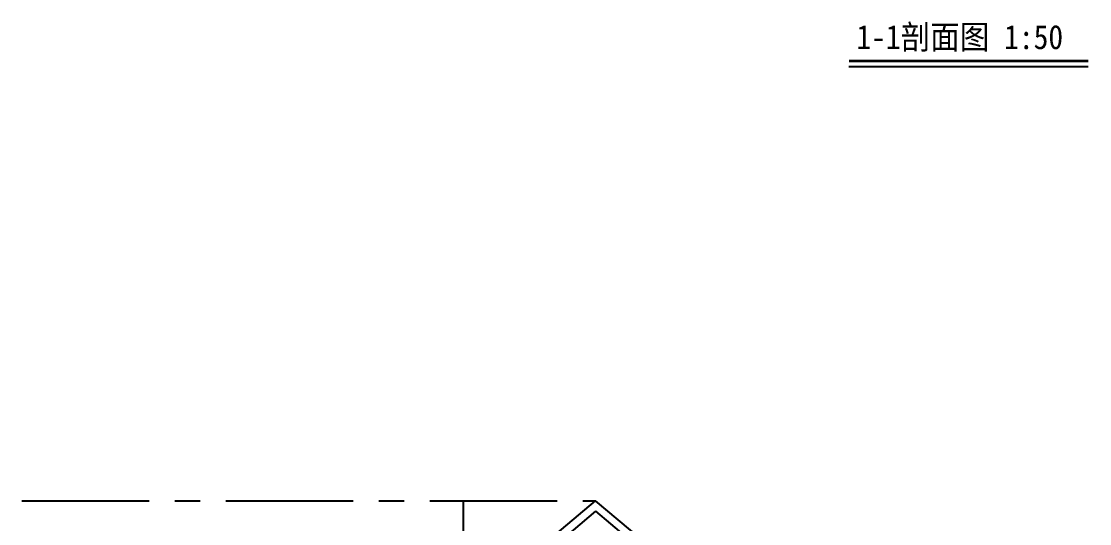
# Model space of a CAD drawing. Extents: x -395226 to -176901, y -140672 to 68263.
# Drawn here: x -333726 to -320426, y -115413 to -109163 of the extents above; entities that cross this region are included whole.
import ezdxf

# ---------------------------------------------------------------- set-up
doc = ezdxf.new("R2010")
doc.units = 0
doc.header["$LTSCALE"] = 1000
doc.header["$MEASUREMENT"] = 0
doc.linetypes.add('ACAD_ISO08W100', pattern=[36, 24, -3, 6, -3])
doc.linetypes.add('CENTER', pattern=[50.8, 31.75, -6.35, 6.35, -6.35])
for name, color, linetype in [('A-COLUMN', 1, 'CONTINUOUS'), ('A-DOTE', 8, 'ACAD_ISO08W100'), ('A-NOTE', 150, 'CONTINUOUS'), ('A-ROOF', 7, 'CONTINUOUS'), ('A-TEXT-CN', 31, 'CONTINUOUS')]:
    doc.layers.add(name, color=color, linetype=linetype)
doc.styles.add('PRC-B', font='SIMHEI.TTF', dxfattribs={"width": 0.9})

msp = doc.modelspace()

# ---------------------------------------------------------------- linework, layer by layer
at = {"layer": 'A-COLUMN'}
for q in [(-331635.6, -119504.5), (-321517.4, -119504.5)]:
    msp.add_line((-326576.5, -115259.4), q, dxfattribs=at)
at = {"layer": 'A-DOTE', "linetype": 'CENTER', "ltscale": 0.05}
for p, q in [((-338801.5, -115128.9), (-326576.5, -115128.9)), ((-328226.5, -115128.9), (-328226.5, -130144.6))]:
    msp.add_line(p, q, dxfattribs=at)
at = {"layer": 'A-NOTE', "const_width": 35}
msp.add_lwpolyline([(-323423, -109656.5), (-320443.7, -109656.5)], dxfattribs=at)
at = {"layer": 'A-NOTE'}
msp.add_lwpolyline([(-323423, -109726.5), (-320443.7, -109726.5)], dxfattribs=at)
at = {"layer": 'A-ROOF'}
for p in [(-331699.9, -119427.9), (-321453.1, -119427.9)]:
    msp.add_line(p, (-326576.5, -115128.9), dxfattribs=at)

# ---------------------------------------------------------------- texts
at = {"layer": 'A-TEXT-CN', "style": 'PRC-B', "width": 0.9}
msp.add_text('1-1剖面图 1:50', height=300, dxfattribs=at).set_placement((-323330.4, -109508.4, 0))

doc.saveas('drawing.dxf')
